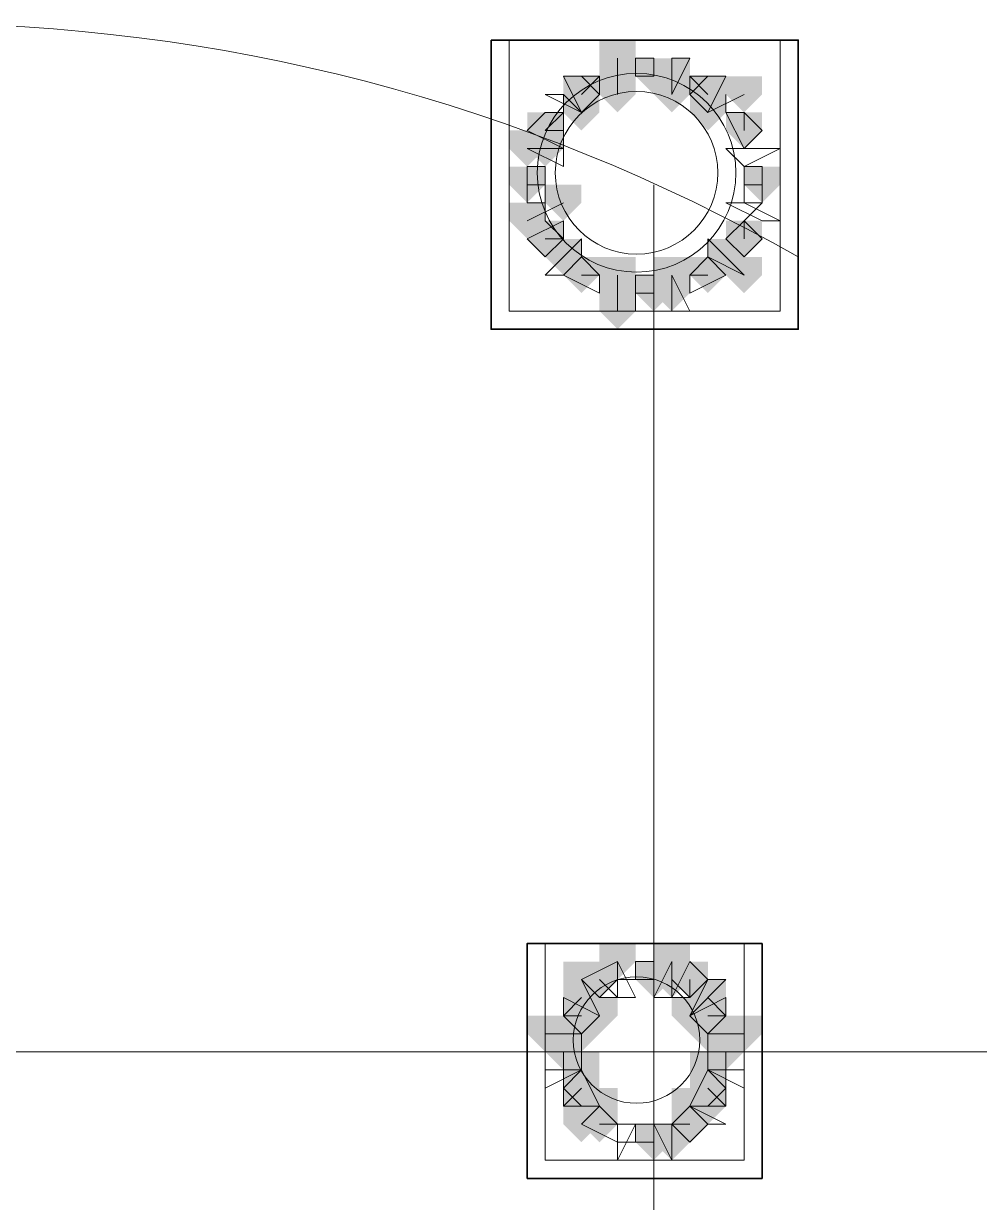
# Model space of a CAD drawing. Header units: millimetres. Extents: x 2315 to 4619, y 1334 to 1897.
# Drawn here: x 3948.423 to 3951.654, y 1543.692 to 1547.677 of the extents above; entities that cross this region are included whole.
import ezdxf

# ---------------------------------------------------------------- set-up
doc = ezdxf.new("R2010")
doc.units = ezdxf.units.MM
for name, color, linetype, true_color in [('PDF_10', 7, 'Continuous', 0x00b85c), ('PDF_AXIS', 7, 'Continuous', 0x00b85c), ('PDF_柱构件', 7, 'Continuous', 0x00b85c), ('PDF_转运站初步方案', 7, 'Continuous', 0x00b85c)]:
    doc.layers.add(name, color=color, linetype=linetype, true_color=true_color)
doc.layers.add('PDF_中心线层', color=1, linetype='Continuous')
doc.layers.add('PDF_粗实线层', color=7, linetype='Continuous')

msp = doc.modelspace()

# ---------------------------------------------------------------- hatches: boundary and pattern name
at = {"layer": 'PDF_10', "transparency": 33554559}
for points in [[(3950.5533, 1547.5601), (3950.4923, 1547.5601), (3950.4923, 1547.499), (3950.5533, 1547.4379), (3950.6144, 1547.499), (3950.6144, 1547.5601)], [(3950.5533, 1547.5601), (3950.4923, 1547.5601), (3950.4923, 1547.499), (3950.5533, 1547.4379), (3950.6144, 1547.499), (3950.6144, 1547.5601)], [(3950.309, 1547.499), (3950.2479, 1547.499), (3950.2479, 1547.4379), (3950.309, 1547.3768), (3950.3701, 1547.4379), (3950.3701, 1547.499)], [(3950.309, 1547.499), (3950.2479, 1547.499), (3950.2479, 1547.4379), (3950.309, 1547.3768), (3950.3701, 1547.4379), (3950.3701, 1547.499)], [(3950.7366, 1547.499), (3950.6755, 1547.499), (3950.6755, 1547.4379), (3950.7366, 1547.3768), (3950.7977, 1547.4379), (3950.7977, 1547.499)], [(3950.7366, 1547.499), (3950.6755, 1547.499), (3950.6755, 1547.4379), (3950.7366, 1547.3768), (3950.7977, 1547.4379), (3950.7977, 1547.499)], [(3950.1868, 1547.3768), (3950.1258, 1547.3768), (3950.1258, 1547.3157), (3950.1868, 1547.2547), (3950.2479, 1547.3157), (3950.2479, 1547.3768)], [(3950.1868, 1547.3768), (3950.1258, 1547.3768), (3950.1258, 1547.3157), (3950.1868, 1547.2547), (3950.2479, 1547.3157), (3950.2479, 1547.3768)], [(3950.8587, 1547.3768), (3950.7977, 1547.3768), (3950.7977, 1547.3157), (3950.8587, 1547.2547), (3950.9198, 1547.3157), (3950.9198, 1547.3768)], [(3950.8587, 1547.3768), (3950.7977, 1547.3768), (3950.7977, 1547.3157), (3950.8587, 1547.2547), (3950.9198, 1547.3157), (3950.9198, 1547.3768)], [(3950.8587, 1547.3768), (3950.7977, 1547.3768), (3950.7977, 1547.3157), (3950.8587, 1547.2547), (3950.9198, 1547.3157), (3950.9198, 1547.3768)], [(3950.1258, 1547.1936), (3950.0647, 1547.1936), (3950.0647, 1547.1325), (3950.1258, 1547.0714), (3950.1868, 1547.1325), (3950.1868, 1547.1936)], [(3950.1258, 1547.1936), (3950.0647, 1547.1936), (3950.0647, 1547.1325), (3950.1258, 1547.0714), (3950.1868, 1547.1325), (3950.1868, 1547.1936)], [(3950.9198, 1547.1936), (3950.8587, 1547.1936), (3950.8587, 1547.1325), (3950.9198, 1547.0714), (3950.9809, 1547.1325), (3950.9809, 1547.1936)], [(3950.9198, 1547.1936), (3950.8587, 1547.1936), (3950.8587, 1547.1325), (3950.9198, 1547.0714), (3950.9809, 1547.1325), (3950.9809, 1547.1936)], [(3950.1868, 1547.0103), (3950.1258, 1547.0103), (3950.1258, 1546.9493), (3950.1868, 1546.8882), (3950.2479, 1546.9493), (3950.2479, 1547.0103)], [(3950.1868, 1547.0103), (3950.1258, 1547.0103), (3950.1258, 1546.9493), (3950.1868, 1546.8882), (3950.2479, 1546.9493), (3950.2479, 1547.0103)], [(3950.8587, 1547.0103), (3950.7977, 1547.0103), (3950.7977, 1546.9493), (3950.8587, 1546.8882), (3950.9198, 1546.9493), (3950.9198, 1547.0103)], [(3950.8587, 1547.0103), (3950.7977, 1547.0103), (3950.7977, 1546.9493), (3950.8587, 1546.8882), (3950.9198, 1546.9493), (3950.9198, 1547.0103)], [(3950.8587, 1547.0103), (3950.7977, 1547.0103), (3950.7977, 1546.9493), (3950.8587, 1546.8882), (3950.9198, 1546.9493), (3950.9198, 1547.0103)], [(3950.309, 1546.8882), (3950.2479, 1546.8882), (3950.2479, 1546.8271), (3950.309, 1546.766), (3950.3701, 1546.8271), (3950.3701, 1546.8882)], [(3950.309, 1546.8882), (3950.2479, 1546.8882), (3950.2479, 1546.8271), (3950.309, 1546.766), (3950.3701, 1546.8271), (3950.3701, 1546.8882)], [(3950.7366, 1546.8882), (3950.6755, 1546.8882), (3950.6755, 1546.8271), (3950.7366, 1546.766), (3950.7977, 1546.8271), (3950.7977, 1546.8882)], [(3950.7366, 1546.8882), (3950.6755, 1546.8882), (3950.6755, 1546.8271), (3950.7366, 1546.766), (3950.7977, 1546.8271), (3950.7977, 1546.8882)], [(3950.5533, 1546.8271), (3950.4923, 1546.8271), (3950.4923, 1546.766), (3950.5533, 1546.7049), (3950.6144, 1546.766), (3950.6144, 1546.8271)], [(3950.5533, 1546.8271), (3950.4923, 1546.8271), (3950.4923, 1546.766), (3950.5533, 1546.7049), (3950.6144, 1546.766), (3950.6144, 1546.8271)], [(3950.5533, 1546.8271), (3950.4923, 1546.8271), (3950.4923, 1546.766), (3950.5533, 1546.7049), (3950.6144, 1546.766), (3950.6144, 1546.8271)], [(3950.3701, 1544.506), (3950.309, 1544.506), (3950.309, 1544.4449), (3950.3701, 1544.3839), (3950.4312, 1544.4449), (3950.4312, 1544.506)], [(3950.3701, 1544.506), (3950.309, 1544.506), (3950.309, 1544.4449), (3950.3701, 1544.3839), (3950.4312, 1544.4449), (3950.4312, 1544.506)], [(3950.5533, 1544.506), (3950.4923, 1544.506), (3950.4923, 1544.4449), (3950.5533, 1544.3839), (3950.6144, 1544.4449), (3950.6144, 1544.506)], [(3950.5533, 1544.506), (3950.4923, 1544.506), (3950.4923, 1544.4449), (3950.5533, 1544.3839), (3950.6144, 1544.4449), (3950.6144, 1544.506)], [(3950.6755, 1544.506), (3950.6144, 1544.506), (3950.6144, 1544.4449), (3950.6755, 1544.3839), (3950.7366, 1544.4449), (3950.7366, 1544.506)], [(3950.6755, 1544.506), (3950.6144, 1544.506), (3950.6144, 1544.4449), (3950.6755, 1544.3839), (3950.7366, 1544.4449), (3950.7366, 1544.506)], [(3950.309, 1544.3839), (3950.2479, 1544.3839), (3950.2479, 1544.3228), (3950.309, 1544.2617), (3950.3701, 1544.3228), (3950.3701, 1544.3839)], [(3950.309, 1544.3839), (3950.2479, 1544.3839), (3950.2479, 1544.3228), (3950.309, 1544.2617), (3950.3701, 1544.3228), (3950.3701, 1544.3839)], [(3950.7366, 1544.3839), (3950.6755, 1544.3839), (3950.6755, 1544.3228), (3950.7366, 1544.2617), (3950.7977, 1544.3228), (3950.7977, 1544.3839)], [(3950.7366, 1544.3839), (3950.6755, 1544.3839), (3950.6755, 1544.3228), (3950.7366, 1544.2617), (3950.7977, 1544.3228), (3950.7977, 1544.3839)], [(3950.2479, 1544.2617), (3950.1868, 1544.2617), (3950.1868, 1544.2006), (3950.2479, 1544.1395), (3950.309, 1544.2006), (3950.309, 1544.2617)], [(3950.2479, 1544.2617), (3950.1868, 1544.2617), (3950.1868, 1544.2006), (3950.2479, 1544.1395), (3950.309, 1544.2006), (3950.309, 1544.2617)], [(3950.2479, 1544.2617), (3950.1868, 1544.2617), (3950.1868, 1544.2006), (3950.2479, 1544.1395), (3950.309, 1544.2006), (3950.309, 1544.2617)], [(3950.7977, 1544.2617), (3950.7366, 1544.2617), (3950.7366, 1544.2006), (3950.7977, 1544.1395), (3950.8587, 1544.2006), (3950.8587, 1544.2617)], [(3950.7977, 1544.2617), (3950.7366, 1544.2617), (3950.7366, 1544.2006), (3950.7977, 1544.1395), (3950.8587, 1544.2006), (3950.8587, 1544.2617)], [(3950.7977, 1544.2617), (3950.7366, 1544.2617), (3950.7366, 1544.2006), (3950.7977, 1544.1395), (3950.8587, 1544.2006), (3950.8587, 1544.2617)], [(3950.309, 1544.1395), (3950.2479, 1544.1395), (3950.2479, 1544.0784), (3950.309, 1544.0174), (3950.3701, 1544.0784), (3950.3701, 1544.1395)], [(3950.309, 1544.1395), (3950.2479, 1544.1395), (3950.2479, 1544.0784), (3950.309, 1544.0174), (3950.3701, 1544.0784), (3950.3701, 1544.1395)], [(3950.7366, 1544.1395), (3950.6755, 1544.1395), (3950.6755, 1544.0784), (3950.7366, 1544.0174), (3950.7977, 1544.0784), (3950.7977, 1544.1395)], [(3950.7366, 1544.1395), (3950.6755, 1544.1395), (3950.6755, 1544.0784), (3950.7366, 1544.0174), (3950.7977, 1544.0784), (3950.7977, 1544.1395)], [(3950.3701, 1544.0174), (3950.309, 1544.0174), (3950.309, 1543.9563), (3950.3701, 1543.8952), (3950.4312, 1543.9563), (3950.4312, 1544.0174)], [(3950.3701, 1544.0174), (3950.309, 1544.0174), (3950.309, 1543.9563), (3950.3701, 1543.8952), (3950.4312, 1543.9563), (3950.4312, 1544.0174)], [(3950.6755, 1544.0174), (3950.6144, 1544.0174), (3950.6144, 1543.9563), (3950.6755, 1543.8952), (3950.7366, 1543.9563), (3950.7366, 1544.0174)], [(3950.6755, 1544.0174), (3950.6144, 1544.0174), (3950.6144, 1543.9563), (3950.6755, 1543.8952), (3950.7366, 1543.9563), (3950.7366, 1544.0174)], [(3950.6755, 1544.0174), (3950.6144, 1544.0174), (3950.6144, 1543.9563), (3950.6755, 1543.8952), (3950.7366, 1543.9563), (3950.7366, 1544.0174)], [(3950.5533, 1543.9563), (3950.4923, 1543.9563), (3950.4923, 1543.8952), (3950.5533, 1543.8341), (3950.6144, 1543.8952), (3950.6144, 1543.9563)], [(3950.5533, 1543.9563), (3950.4923, 1543.9563), (3950.4923, 1543.8952), (3950.5533, 1543.8341), (3950.6144, 1543.8952), (3950.6144, 1543.9563)]]:
    msp.add_hatch(color=6, dxfattribs=at).paths.add_polyline_path(points)
at = {"layer": 'PDF_柱构件', "transparency": 33554559}
for points in [[(3950.4312, 1547.6211), (3950.3701, 1547.6211), (3950.3701, 1547.5601), (3950.4312, 1547.499), (3950.4923, 1547.5601), (3950.4923, 1547.6211)], [(3950.4312, 1547.5601), (3950.3701, 1547.5601), (3950.3701, 1547.499), (3950.4312, 1547.4379), (3950.4923, 1547.499), (3950.4923, 1547.5601)], [(3950.6144, 1547.5601), (3950.5533, 1547.5601), (3950.5533, 1547.499), (3950.6144, 1547.4379), (3950.6755, 1547.499), (3950.6755, 1547.5601)], [(3950.4312, 1547.499), (3950.3701, 1547.499), (3950.3701, 1547.4379), (3950.4312, 1547.3768), (3950.4923, 1547.4379), (3950.4923, 1547.499)], [(3950.6144, 1547.499), (3950.5533, 1547.499), (3950.5533, 1547.4379), (3950.6144, 1547.3768), (3950.6755, 1547.4379), (3950.6755, 1547.499)], [(3950.8587, 1547.499), (3950.7977, 1547.499), (3950.7977, 1547.4379), (3950.8587, 1547.3768), (3950.9198, 1547.4379), (3950.9198, 1547.499)], [(3950.309, 1547.4379), (3950.2479, 1547.4379), (3950.2479, 1547.3768), (3950.309, 1547.3157), (3950.3701, 1547.3768), (3950.3701, 1547.4379)], [(3950.7366, 1547.4379), (3950.6755, 1547.4379), (3950.6755, 1547.3768), (3950.7366, 1547.3157), (3950.7977, 1547.3768), (3950.7977, 1547.4379)], [(3950.1258, 1547.3157), (3950.0647, 1547.3157), (3950.0647, 1547.2547), (3950.1258, 1547.1936), (3950.1868, 1547.2547), (3950.1868, 1547.3157)], [(3950.1868, 1547.3157), (3950.1258, 1547.3157), (3950.1258, 1547.2547), (3950.1868, 1547.1936), (3950.2479, 1547.2547), (3950.2479, 1547.3157)], [(3950.2479, 1547.1325), (3950.1868, 1547.1325), (3950.1868, 1547.0714), (3950.2479, 1547.0103), (3950.309, 1547.0714), (3950.309, 1547.1325)], [(3950.1258, 1547.0714), (3950.0647, 1547.0714), (3950.0647, 1547.0103), (3950.1258, 1546.9493), (3950.1868, 1547.0103), (3950.1868, 1547.0714)], [(3950.2479, 1546.9493), (3950.1868, 1546.9493), (3950.1868, 1546.8882), (3950.2479, 1546.8271), (3950.309, 1546.8882), (3950.309, 1546.9493)], [(3950.7977, 1546.9493), (3950.7366, 1546.9493), (3950.7366, 1546.8882), (3950.7977, 1546.8271), (3950.8587, 1546.8882), (3950.8587, 1546.9493)], [(3950.4312, 1546.8882), (3950.3701, 1546.8882), (3950.3701, 1546.8271), (3950.4312, 1546.766), (3950.4923, 1546.8271), (3950.4923, 1546.8882)], [(3950.6144, 1546.8882), (3950.5533, 1546.8882), (3950.5533, 1546.8271), (3950.6144, 1546.766), (3950.6755, 1546.8271), (3950.6755, 1546.8882)], [(3950.8587, 1546.8882), (3950.7977, 1546.8882), (3950.7977, 1546.8271), (3950.8587, 1546.766), (3950.9198, 1546.8271), (3950.9198, 1546.8882)], [(3950.4312, 1546.8271), (3950.3701, 1546.8271), (3950.3701, 1546.766), (3950.4312, 1546.7049), (3950.4923, 1546.766), (3950.4923, 1546.8271)], [(3950.6144, 1546.8271), (3950.5533, 1546.8271), (3950.5533, 1546.766), (3950.6144, 1546.7049), (3950.6755, 1546.766), (3950.6755, 1546.8271)], [(3950.4312, 1546.766), (3950.3701, 1546.766), (3950.3701, 1546.7049), (3950.4312, 1546.6439), (3950.4923, 1546.7049), (3950.4923, 1546.766)], [(3950.4312, 1544.5671), (3950.3701, 1544.5671), (3950.3701, 1544.506), (3950.4312, 1544.4449), (3950.4923, 1544.506), (3950.4923, 1544.5671)], [(3950.6144, 1544.5671), (3950.5533, 1544.5671), (3950.5533, 1544.506), (3950.6144, 1544.4449), (3950.6755, 1544.506), (3950.6755, 1544.5671)], [(3950.309, 1544.506), (3950.2479, 1544.506), (3950.2479, 1544.4449), (3950.309, 1544.3839), (3950.3701, 1544.4449), (3950.3701, 1544.506)], [(3950.6144, 1544.506), (3950.5533, 1544.506), (3950.5533, 1544.4449), (3950.6144, 1544.3839), (3950.6755, 1544.4449), (3950.6755, 1544.506)], [(3950.309, 1544.4449), (3950.2479, 1544.4449), (3950.2479, 1544.3839), (3950.309, 1544.3228), (3950.3701, 1544.3839), (3950.3701, 1544.4449)], [(3950.7366, 1544.4449), (3950.6755, 1544.4449), (3950.6755, 1544.3839), (3950.7366, 1544.3228), (3950.7977, 1544.3839), (3950.7977, 1544.4449)], [(3950.3701, 1544.3839), (3950.309, 1544.3839), (3950.309, 1544.3228), (3950.3701, 1544.2617), (3950.4312, 1544.3228), (3950.4312, 1544.3839)], [(3950.6755, 1544.3839), (3950.6144, 1544.3839), (3950.6144, 1544.3228), (3950.6755, 1544.2617), (3950.7366, 1544.3228), (3950.7366, 1544.3839)], [(3950.1868, 1544.3228), (3950.1258, 1544.3228), (3950.1258, 1544.2617), (3950.1868, 1544.2006), (3950.2479, 1544.2617), (3950.2479, 1544.3228)], [(3950.2479, 1544.3228), (3950.1868, 1544.3228), (3950.1868, 1544.2617), (3950.2479, 1544.2006), (3950.309, 1544.2617), (3950.309, 1544.3228)], [(3950.309, 1544.3228), (3950.2479, 1544.3228), (3950.2479, 1544.2617), (3950.309, 1544.2006), (3950.3701, 1544.2617), (3950.3701, 1544.3228)], [(3950.7366, 1544.3228), (3950.6755, 1544.3228), (3950.6755, 1544.2617), (3950.7366, 1544.2006), (3950.7977, 1544.2617), (3950.7977, 1544.3228)], [(3950.7977, 1544.3228), (3950.7366, 1544.3228), (3950.7366, 1544.2617), (3950.7977, 1544.2006), (3950.8587, 1544.2617), (3950.8587, 1544.3228)], [(3950.8587, 1544.3228), (3950.7977, 1544.3228), (3950.7977, 1544.2617), (3950.8587, 1544.2006), (3950.9198, 1544.2617), (3950.9198, 1544.3228)], [(3950.309, 1544.2006), (3950.2479, 1544.2006), (3950.2479, 1544.1395), (3950.309, 1544.0784), (3950.3701, 1544.1395), (3950.3701, 1544.2006)], [(3950.7366, 1544.2006), (3950.6755, 1544.2006), (3950.6755, 1544.1395), (3950.7366, 1544.0784), (3950.7977, 1544.1395), (3950.7977, 1544.2006)], [(3950.309, 1544.0784), (3950.2479, 1544.0784), (3950.2479, 1544.0174), (3950.309, 1543.9563), (3950.3701, 1544.0174), (3950.3701, 1544.0784)], [(3950.3701, 1544.0784), (3950.309, 1544.0784), (3950.309, 1544.0174), (3950.3701, 1543.9563), (3950.4312, 1544.0174), (3950.4312, 1544.0784)], [(3950.6755, 1544.0784), (3950.6144, 1544.0784), (3950.6144, 1544.0174), (3950.6755, 1543.9563), (3950.7366, 1544.0174), (3950.7366, 1544.0784)], [(3950.7366, 1544.0784), (3950.6755, 1544.0784), (3950.6755, 1544.0174), (3950.7366, 1543.9563), (3950.7977, 1544.0174), (3950.7977, 1544.0784)], [(3950.309, 1544.0174), (3950.2479, 1544.0174), (3950.2479, 1543.9563), (3950.309, 1543.8952), (3950.3701, 1543.9563), (3950.3701, 1544.0174)], [(3950.6144, 1543.9563), (3950.5533, 1543.9563), (3950.5533, 1543.8952), (3950.6144, 1543.8341), (3950.6755, 1543.8952), (3950.6755, 1543.9563)]]:
    msp.add_hatch(color=6, dxfattribs=at).paths.add_polyline_path(points)
at = {"layer": 'PDF_转运站初步方案', "transparency": 33554559}
for points in [[(3950.5533, 1547.5601), (3950.4923, 1547.5601), (3950.4923, 1547.499), (3950.5533, 1547.4379), (3950.6144, 1547.499), (3950.6144, 1547.5601)], [(3950.5533, 1547.5601), (3950.4923, 1547.5601), (3950.4923, 1547.499), (3950.5533, 1547.4379), (3950.6144, 1547.499), (3950.6144, 1547.5601)], [(3950.309, 1547.499), (3950.2479, 1547.499), (3950.2479, 1547.4379), (3950.309, 1547.3768), (3950.3701, 1547.4379), (3950.3701, 1547.499)], [(3950.309, 1547.499), (3950.2479, 1547.499), (3950.2479, 1547.4379), (3950.309, 1547.3768), (3950.3701, 1547.4379), (3950.3701, 1547.499)], [(3950.7366, 1547.499), (3950.6755, 1547.499), (3950.6755, 1547.4379), (3950.7366, 1547.3768), (3950.7977, 1547.4379), (3950.7977, 1547.499)], [(3950.7366, 1547.499), (3950.6755, 1547.499), (3950.6755, 1547.4379), (3950.7366, 1547.3768), (3950.7977, 1547.4379), (3950.7977, 1547.499)], [(3950.1868, 1547.3768), (3950.1258, 1547.3768), (3950.1258, 1547.3157), (3950.1868, 1547.2547), (3950.2479, 1547.3157), (3950.2479, 1547.3768)], [(3950.1868, 1547.3768), (3950.1258, 1547.3768), (3950.1258, 1547.3157), (3950.1868, 1547.2547), (3950.2479, 1547.3157), (3950.2479, 1547.3768)], [(3950.8587, 1547.3768), (3950.7977, 1547.3768), (3950.7977, 1547.3157), (3950.8587, 1547.2547), (3950.9198, 1547.3157), (3950.9198, 1547.3768)], [(3950.8587, 1547.3768), (3950.7977, 1547.3768), (3950.7977, 1547.3157), (3950.8587, 1547.2547), (3950.9198, 1547.3157), (3950.9198, 1547.3768)], [(3950.1258, 1547.1936), (3950.0647, 1547.1936), (3950.0647, 1547.1325), (3950.1258, 1547.0714), (3950.1868, 1547.1325), (3950.1868, 1547.1936)], [(3950.1258, 1547.1936), (3950.0647, 1547.1936), (3950.0647, 1547.1325), (3950.1258, 1547.0714), (3950.1868, 1547.1325), (3950.1868, 1547.1936)], [(3950.9198, 1547.1936), (3950.8587, 1547.1936), (3950.8587, 1547.1325), (3950.9198, 1547.0714), (3950.9809, 1547.1325), (3950.9809, 1547.1936)], [(3950.9198, 1547.1936), (3950.8587, 1547.1936), (3950.8587, 1547.1325), (3950.9198, 1547.0714), (3950.9809, 1547.1325), (3950.9809, 1547.1936)], [(3950.1868, 1547.0103), (3950.1258, 1547.0103), (3950.1258, 1546.9493), (3950.1868, 1546.8882), (3950.2479, 1546.9493), (3950.2479, 1547.0103)], [(3950.1868, 1547.0103), (3950.1258, 1547.0103), (3950.1258, 1546.9493), (3950.1868, 1546.8882), (3950.2479, 1546.9493), (3950.2479, 1547.0103)], [(3950.8587, 1547.0103), (3950.7977, 1547.0103), (3950.7977, 1546.9493), (3950.8587, 1546.8882), (3950.9198, 1546.9493), (3950.9198, 1547.0103)], [(3950.8587, 1547.0103), (3950.7977, 1547.0103), (3950.7977, 1546.9493), (3950.8587, 1546.8882), (3950.9198, 1546.9493), (3950.9198, 1547.0103)], [(3950.309, 1546.8882), (3950.2479, 1546.8882), (3950.2479, 1546.8271), (3950.309, 1546.766), (3950.3701, 1546.8271), (3950.3701, 1546.8882)], [(3950.309, 1546.8882), (3950.2479, 1546.8882), (3950.2479, 1546.8271), (3950.309, 1546.766), (3950.3701, 1546.8271), (3950.3701, 1546.8882)], [(3950.7366, 1546.8882), (3950.6755, 1546.8882), (3950.6755, 1546.8271), (3950.7366, 1546.766), (3950.7977, 1546.8271), (3950.7977, 1546.8882)], [(3950.7366, 1546.8882), (3950.6755, 1546.8882), (3950.6755, 1546.8271), (3950.7366, 1546.766), (3950.7977, 1546.8271), (3950.7977, 1546.8882)], [(3950.5533, 1546.8271), (3950.4923, 1546.8271), (3950.4923, 1546.766), (3950.5533, 1546.7049), (3950.6144, 1546.766), (3950.6144, 1546.8271)], [(3950.5533, 1546.8271), (3950.4923, 1546.8271), (3950.4923, 1546.766), (3950.5533, 1546.7049), (3950.6144, 1546.766), (3950.6144, 1546.8271)], [(3950.3701, 1544.506), (3950.309, 1544.506), (3950.309, 1544.4449), (3950.3701, 1544.3839), (3950.4312, 1544.4449), (3950.4312, 1544.506)], [(3950.3701, 1544.506), (3950.309, 1544.506), (3950.309, 1544.4449), (3950.3701, 1544.3839), (3950.4312, 1544.4449), (3950.4312, 1544.506)], [(3950.5533, 1544.506), (3950.4923, 1544.506), (3950.4923, 1544.4449), (3950.5533, 1544.3839), (3950.6144, 1544.4449), (3950.6144, 1544.506)], [(3950.5533, 1544.506), (3950.4923, 1544.506), (3950.4923, 1544.4449), (3950.5533, 1544.3839), (3950.6144, 1544.4449), (3950.6144, 1544.506)], [(3950.6755, 1544.506), (3950.6144, 1544.506), (3950.6144, 1544.4449), (3950.6755, 1544.3839), (3950.7366, 1544.4449), (3950.7366, 1544.506)], [(3950.6755, 1544.506), (3950.6144, 1544.506), (3950.6144, 1544.4449), (3950.6755, 1544.3839), (3950.7366, 1544.4449), (3950.7366, 1544.506)], [(3950.309, 1544.3839), (3950.2479, 1544.3839), (3950.2479, 1544.3228), (3950.309, 1544.2617), (3950.3701, 1544.3228), (3950.3701, 1544.3839)], [(3950.309, 1544.3839), (3950.2479, 1544.3839), (3950.2479, 1544.3228), (3950.309, 1544.2617), (3950.3701, 1544.3228), (3950.3701, 1544.3839)], [(3950.7366, 1544.3839), (3950.6755, 1544.3839), (3950.6755, 1544.3228), (3950.7366, 1544.2617), (3950.7977, 1544.3228), (3950.7977, 1544.3839)], [(3950.7366, 1544.3839), (3950.6755, 1544.3839), (3950.6755, 1544.3228), (3950.7366, 1544.2617), (3950.7977, 1544.3228), (3950.7977, 1544.3839)], [(3950.2479, 1544.2617), (3950.1868, 1544.2617), (3950.1868, 1544.2006), (3950.2479, 1544.1395), (3950.309, 1544.2006), (3950.309, 1544.2617)], [(3950.2479, 1544.2617), (3950.1868, 1544.2617), (3950.1868, 1544.2006), (3950.2479, 1544.1395), (3950.309, 1544.2006), (3950.309, 1544.2617)], [(3950.7977, 1544.2617), (3950.7366, 1544.2617), (3950.7366, 1544.2006), (3950.7977, 1544.1395), (3950.8587, 1544.2006), (3950.8587, 1544.2617)], [(3950.7977, 1544.2617), (3950.7366, 1544.2617), (3950.7366, 1544.2006), (3950.7977, 1544.1395), (3950.8587, 1544.2006), (3950.8587, 1544.2617)], [(3950.309, 1544.1395), (3950.2479, 1544.1395), (3950.2479, 1544.0784), (3950.309, 1544.0174), (3950.3701, 1544.0784), (3950.3701, 1544.1395)], [(3950.309, 1544.1395), (3950.2479, 1544.1395), (3950.2479, 1544.0784), (3950.309, 1544.0174), (3950.3701, 1544.0784), (3950.3701, 1544.1395)], [(3950.7366, 1544.1395), (3950.6755, 1544.1395), (3950.6755, 1544.0784), (3950.7366, 1544.0174), (3950.7977, 1544.0784), (3950.7977, 1544.1395)], [(3950.7366, 1544.1395), (3950.6755, 1544.1395), (3950.6755, 1544.0784), (3950.7366, 1544.0174), (3950.7977, 1544.0784), (3950.7977, 1544.1395)], [(3950.3701, 1544.0174), (3950.309, 1544.0174), (3950.309, 1543.9563), (3950.3701, 1543.8952), (3950.4312, 1543.9563), (3950.4312, 1544.0174)], [(3950.3701, 1544.0174), (3950.309, 1544.0174), (3950.309, 1543.9563), (3950.3701, 1543.8952), (3950.4312, 1543.9563), (3950.4312, 1544.0174)], [(3950.6755, 1544.0174), (3950.6144, 1544.0174), (3950.6144, 1543.9563), (3950.6755, 1543.8952), (3950.7366, 1543.9563), (3950.7366, 1544.0174)], [(3950.6755, 1544.0174), (3950.6144, 1544.0174), (3950.6144, 1543.9563), (3950.6755, 1543.8952), (3950.7366, 1543.9563), (3950.7366, 1544.0174)], [(3950.5533, 1543.9563), (3950.4923, 1543.9563), (3950.4923, 1543.8952), (3950.5533, 1543.8341), (3950.6144, 1543.8952), (3950.6144, 1543.9563)], [(3950.5533, 1543.9563), (3950.4923, 1543.9563), (3950.4923, 1543.8952), (3950.5533, 1543.8341), (3950.6144, 1543.8952), (3950.6144, 1543.9563)]]:
    msp.add_hatch(color=6, dxfattribs=at).paths.add_polyline_path(points)

# ---------------------------------------------------------------- linework, layer by layer
at = {"layer": 'PDF_10', "color": 6, "lineweight": 18}
for points in [[(3950.4923, 1547.499), (3950.5533, 1547.499), (3950.5533, 1547.5601)], [(3950.309, 1547.4379), (3950.3701, 1547.499)], [(3950.3701, 1547.4379), (3950.309, 1547.499)], [(3950.6755, 1547.499), (3950.7366, 1547.4379)], [(3950.6755, 1547.4379), (3950.7366, 1547.499)], [(3950.2479, 1547.3157), (3950.1868, 1547.3157), (3950.2479, 1547.3768)], [(3950.8587, 1547.3768), (3950.8587, 1547.3157)], [(3950.1868, 1547.1325), (3950.1258, 1547.1325), (3950.1258, 1547.1936)], [(3950.9198, 1547.1936), (3950.9198, 1547.1325), (3950.8587, 1547.1325)], [(3950.1868, 1546.9493), (3950.2479, 1546.9493), (3950.1868, 1547.0103)], [(3950.8587, 1547.0103), (3950.8587, 1546.9493)], [(3950.309, 1546.8271), (3950.3701, 1546.8271), (3950.309, 1546.8271)], [(3950.7366, 1546.8271), (3950.6755, 1546.8271), (3950.7366, 1546.8271)], [(3950.5533, 1546.766), (3950.4923, 1546.766)], [(3950.5533, 1544.506), (3950.5533, 1544.4449), (3950.4923, 1544.4449)], [(3950.4312, 1544.4449), (3950.3701, 1544.3839)], [(3950.4312, 1544.3839), (3950.3701, 1544.4449)], [(3950.6755, 1544.4449), (3950.6755, 1544.3839), (3950.6144, 1544.4449)], [(3950.309, 1544.3839), (3950.2479, 1544.3228), (3950.309, 1544.3228)], [(3950.7366, 1544.3228), (3950.7977, 1544.3228), (3950.7366, 1544.3839)], [(3950.2479, 1544.2006), (3950.2479, 1544.1395)], [(3950.7977, 1544.1395), (3950.7977, 1544.2006)], [(3950.2479, 1544.0784), (3950.309, 1544.0174)], [(3950.309, 1544.0784), (3950.2479, 1544.0174)], [(3950.7366, 1544.0174), (3950.7977, 1544.0784)], [(3950.7366, 1544.0784), (3950.7977, 1544.0174)], [(3950.3701, 1543.9563), (3950.4312, 1543.9563), (3950.3701, 1543.9563)], [(3950.4923, 1543.8952), (3950.5533, 1543.8952), (3950.5533, 1543.9563)], [(3950.6144, 1543.9563), (3950.6755, 1543.9563)]]:
    msp.add_lwpolyline(points, dxfattribs=at)
at = {"layer": 'PDF_AXIS', "color": 6, "lineweight": 18}
for points in [[(3950.0647, 1547.6211), (3950.0647, 1546.7049), (3950.9809, 1546.7049), (3950.9809, 1547.6211)], [(3950.8587, 1544.5671), (3950.8587, 1543.8341), (3950.1868, 1543.8341), (3950.1868, 1544.5671)]]:
    msp.add_lwpolyline(points, close=True, dxfattribs=at)
at = {"layer": 'PDF_中心线层', "color": 6, "lineweight": 18}
for points in [[(3950.5533, 1547.1325), (3950.5533, 1536.2601)], [(3953.4852, 1544.2006), (3942.5517, 1544.2006)]]:
    msp.add_lwpolyline(points, dxfattribs=at)
msp.add_arc((3948.054, 1541.6248), 6.0524, 60.41669, 179.3229, dxfattribs=at)
at = {"layer": 'PDF_柱构件', "color": 6, "lineweight": 18}
for points in [[(3950.4312, 1547.5601), (3950.4312, 1547.4379)], [(3950.4923, 1547.499), (3950.5533, 1547.499), (3950.5533, 1547.5601), (3950.4923, 1547.5601)], [(3950.6144, 1547.5601), (3950.6144, 1547.4379), (3950.6755, 1547.5601)], [(3950.309, 1547.3768), (3950.3701, 1547.4379), (3950.3701, 1547.499), (3950.2479, 1547.499)], [(3950.6755, 1547.4379), (3950.7366, 1547.3768), (3950.7977, 1547.499), (3950.6755, 1547.499)], [(3950.1868, 1547.4379), (3950.309, 1547.3768), (3950.2479, 1547.4379)], [(3950.8587, 1547.4379), (3950.7366, 1547.3768)], [(3950.2479, 1547.2547), (3950.2479, 1547.3768), (3950.1868, 1547.3768), (3950.1258, 1547.3157)], [(3950.7977, 1547.3768), (3950.8587, 1547.2547), (3950.9198, 1547.3157), (3950.8587, 1547.3768)], [(3950.1258, 1547.2547), (3950.2479, 1547.1936), (3950.2479, 1547.2547)], [(3950.1868, 1547.0714), (3950.1868, 1547.1936), (3950.1258, 1547.1936), (3950.1258, 1547.0714)], [(3950.8587, 1547.1936), (3950.8587, 1547.0714), (3950.9198, 1547.0714), (3950.9198, 1547.1936)], [(3950.1258, 1547.0103), (3950.2479, 1547.0714)], [(3950.9809, 1547.0103), (3950.8587, 1547.0714), (3950.7977, 1547.0714), (3950.9198, 1547.0103)], [(3950.2479, 1546.9493), (3950.2479, 1547.0103), (3950.1258, 1546.9493), (3950.1868, 1546.8882)], [(3950.8587, 1547.0103), (3950.7977, 1546.9493), (3950.8587, 1546.8882), (3950.9198, 1546.9493)], [(3950.2479, 1546.8271), (3950.309, 1546.8882), (3950.309, 1546.9493), (3950.1868, 1546.8271)], [(3950.8587, 1546.8271), (3950.7366, 1546.9493), (3950.7366, 1546.8882)], [(3950.3701, 1546.8271), (3950.309, 1546.8882), (3950.2479, 1546.8271), (3950.3701, 1546.766)], [(3950.7366, 1546.8882), (3950.6755, 1546.8271), (3950.6755, 1546.766), (3950.7977, 1546.8271)], [(3950.4312, 1546.7049), (3950.4312, 1546.8271)], [(3950.5533, 1546.8271), (3950.4923, 1546.8271), (3950.4923, 1546.7049), (3950.5533, 1546.7049)], [(3950.6755, 1546.7049), (3950.6144, 1546.8271), (3950.6144, 1546.7049)], [(3950.4312, 1544.3839), (3950.3701, 1544.3839), (3950.309, 1544.4449), (3950.4312, 1544.506)], [(3950.4312, 1544.506), (3950.4923, 1544.3839), (3950.4312, 1544.3839)], [(3950.5533, 1544.4449), (3950.4923, 1544.4449), (3950.4923, 1544.506), (3950.5533, 1544.506)], [(3950.6144, 1544.506), (3950.6144, 1544.3839), (3950.5533, 1544.3839)], [(3950.6755, 1544.3839), (3950.6144, 1544.3839), (3950.6755, 1544.506), (3950.7366, 1544.4449)], [(3950.309, 1544.4449), (3950.3701, 1544.3228)], [(3950.7977, 1544.4449), (3950.6755, 1544.3228), (3950.7366, 1544.4449)], [(3950.3701, 1544.3228), (3950.309, 1544.2617), (3950.2479, 1544.3228), (3950.2479, 1544.3839)], [(3950.7366, 1544.2617), (3950.6755, 1544.3228), (3950.7977, 1544.3839), (3950.7977, 1544.3228)], [(3950.1868, 1544.2617), (3950.309, 1544.2617)], [(3950.309, 1544.2617), (3950.309, 1544.1395), (3950.1868, 1544.1395), (3950.1868, 1544.2617)], [(3950.8587, 1544.2617), (3950.7366, 1544.2617)], [(3950.7366, 1544.1395), (3950.7366, 1544.2617), (3950.8587, 1544.2617), (3950.8587, 1544.1395)], [(3950.1868, 1544.1395), (3950.309, 1544.1395), (3950.1868, 1544.0784)], [(3950.309, 1544.1395), (3950.3701, 1544.0174), (3950.2479, 1544.0174), (3950.2479, 1544.0784)], [(3950.6755, 1544.0174), (3950.7366, 1544.1395), (3950.7977, 1544.0784), (3950.7977, 1544.0174)], [(3950.8587, 1544.0784), (3950.7366, 1544.1395), (3950.8587, 1544.1395)], [(3950.309, 1543.9563), (3950.3701, 1544.0174)], [(3950.3701, 1544.0174), (3950.4312, 1543.9563), (3950.4312, 1543.8952), (3950.309, 1543.9563)], [(3950.6144, 1543.9563), (3950.6755, 1544.0174), (3950.7366, 1543.9563), (3950.6755, 1543.8952)], [(3950.7366, 1543.9563), (3950.6755, 1544.0174), (3950.7977, 1543.9563)], [(3950.4923, 1543.9563), (3950.5533, 1543.9563), (3950.5533, 1543.8952), (3950.4923, 1543.8952)], [(3950.6144, 1543.8341), (3950.5533, 1543.9563), (3950.6144, 1543.9563), (3950.6144, 1543.8952)]]:
    msp.add_lwpolyline(points, close=True, dxfattribs=at)
for points in [[(3950.2479, 1547.3768), (3950.2479, 1547.4379)], [(3950.7977, 1547.4379), (3950.7977, 1547.3768)], [(3950.9198, 1547.2547), (3950.7977, 1547.2547), (3950.8587, 1547.1936), (3950.9809, 1547.2547), (3950.9198, 1547.2547), (3950.8587, 1547.2547)], [(3950.1868, 1547.0103), (3950.1868, 1547.0714)], [(3950.9198, 1547.0714), (3950.8587, 1547.0103)], [(3950.4923, 1544.4449), (3950.4312, 1544.4449)], [(3950.2479, 1544.1395), (3950.2479, 1544.0784)], [(3950.7977, 1544.0784), (3950.7977, 1544.1395)], [(3950.4923, 1543.8952), (3950.4312, 1543.8952), (3950.4312, 1543.9563), (3950.4923, 1543.9563), (3950.4312, 1543.8341), (3950.4312, 1543.8952)]]:
    msp.add_lwpolyline(points, dxfattribs=at)
at = {"layer": 'PDF_粗实线层', "color": 6, "lineweight": 35}
for points in [[(3950.0036, 1547.6211), (3950.0036, 1546.6439), (3951.042, 1546.6439), (3951.042, 1547.6211)], [(3950.9198, 1544.5671), (3950.1258, 1544.5671), (3950.1258, 1543.773), (3950.9198, 1543.773)]]:
    msp.add_lwpolyline(points, close=True, dxfattribs=at)
at = {"layer": 'PDF_转运站初步方案', "color": 6, "lineweight": 18}
for centre, radius in [((3950.4954, 1547.1726), 0.3359), ((3950.4954, 1547.1726), 0.2749), ((3950.4954, 1544.2406), 0.2138), ((3950.4954, 1544.2406), 0.2138)]:
    msp.add_circle(centre, radius, dxfattribs=at)

doc.saveas('drawing.dxf')
